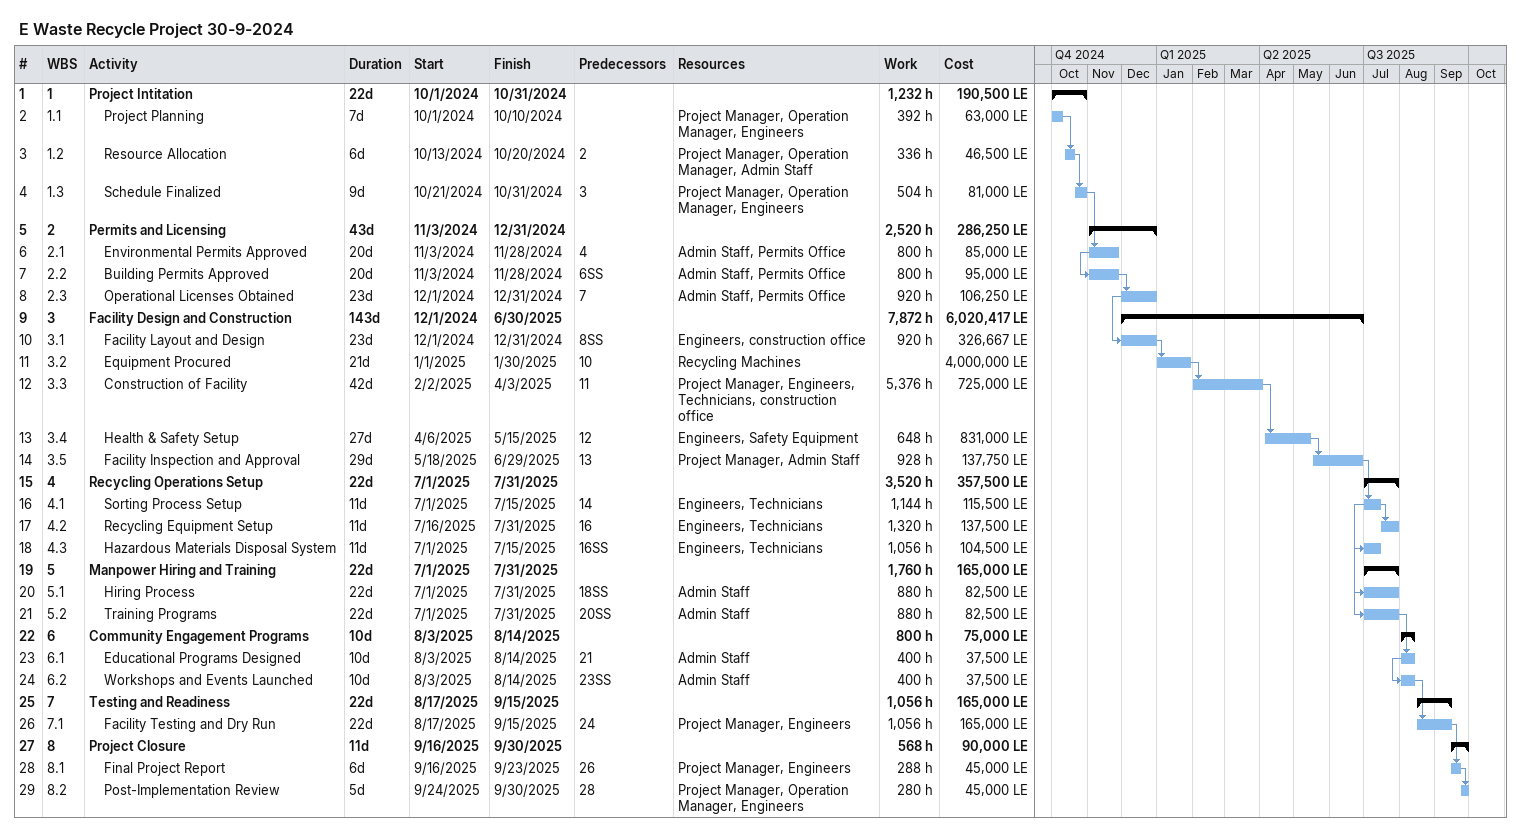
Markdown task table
E Waste Recycle Project 30-9-2024

| ID | WBS | Task | Duration | Start | Finish | Predecessors | Resources | Work (h) | Cost (LE) |
|---|---|---|---|---|---|---|---|---|---|
| 1 | 1 | **Project Intitation** | 22d | 2024-10-01 | 2024-10-31 |  |  | 1232 | 190500 |
| 2 | 1.1 | Project Planning | 7d | 2024-10-01 | 2024-10-10 |  | Project Manager, Operation Manager, Engineers | 392 | 63000 |
| 3 | 1.2 | Resource Allocation | 6d | 2024-10-13 | 2024-10-20 | 2 | Project Manager, Operation Manager, Admin Staff | 336 | 46500 |
| 4 | 1.3 | Schedule Finalized | 9d | 2024-10-21 | 2024-10-31 | 3 | Project Manager, Operation Manager, Engineers | 504 | 81000 |
| 5 | 2 | **Permits and Licensing** | 43d | 2024-11-03 | 2024-12-31 |  |  | 2520 | 286250 |
| 6 | 2.1 | Environmental Permits Approved | 20d | 2024-11-03 | 2024-11-28 | 4 | Admin Staff, Permits Office | 800 | 85000 |
| 7 | 2.2 | Building Permits Approved | 20d | 2024-11-03 | 2024-11-28 | 6SS | Admin Staff, Permits Office | 800 | 95000 |
| 8 | 2.3 | Operational Licenses Obtained | 23d | 2024-12-01 | 2024-12-31 | 7 | Admin Staff, Permits Office | 920 | 106250 |
| 9 | 3 | **Facility Design and Construction** | 143d | 2024-12-01 | 2025-06-30 |  |  | 7872 | 6020417 |
| 10 | 3.1 | Facility Layout and Design | 23d | 2024-12-01 | 2024-12-31 | 8SS | Engineers, construction office | 920 | 326667 |
| 11 | 3.2 | Equipment Procured | 21d | 2025-01-01 | 2025-01-30 | 10 | Recycling Machines |  | 4000000 |
| 12 | 3.3 | Construction of Facility | 42d | 2025-02-02 | 2025-04-03 | 11 | Project Manager, Engineers, Technicians, construction office | 5376 | 725000 |
| 13 | 3.4 | Health & Safety Setup | 27d | 2025-04-06 | 2025-05-15 | 12 | Engineers, Safety Equipment | 648 | 831000 |
| 14 | 3.5 | Facility Inspection and Approval | 29d | 2025-05-18 | 2025-06-29 | 13 | Project Manager, Admin Staff | 928 | 137750 |
| 15 | 4 | **Recycling Operations Setup** | 22d | 2025-07-01 | 2025-07-31 |  |  | 3520 | 357500 |
| 16 | 4.1 | Sorting Process Setup | 11d | 2025-07-01 | 2025-07-15 | 14 | Engineers, Technicians | 1144 | 115500 |
| 17 | 4.2 | Recycling Equipment Setup | 11d | 2025-07-16 | 2025-07-31 | 16 | Engineers, Technicians | 1320 | 137500 |
| 18 | 4.3 | Hazardous Materials Disposal System | 11d | 2025-07-01 | 2025-07-15 | 16SS | Engineers, Technicians | 1056 | 104500 |
| 19 | 5 | **Manpower Hiring and Training** | 22d | 2025-07-01 | 2025-07-31 |  |  | 1760 | 165000 |
| 20 | 5.1 | Hiring Process | 22d | 2025-07-01 | 2025-07-31 | 18SS | Admin Staff | 880 | 82500 |
| 21 | 5.2 | Training Programs | 22d | 2025-07-01 | 2025-07-31 | 20SS | Admin Staff | 880 | 82500 |
| 22 | 6 | **Community Engagement Programs** | 10d | 2025-08-03 | 2025-08-14 |  |  | 800 | 75000 |
| 23 | 6.1 | Educational Programs Designed | 10d | 2025-08-03 | 2025-08-14 | 21 | Admin Staff | 400 | 37500 |
| 24 | 6.2 | Workshops and Events Launched | 10d | 2025-08-03 | 2025-08-14 | 23SS | Admin Staff | 400 | 37500 |
| 25 | 7 | **Testing and Readiness** | 22d | 2025-08-17 | 2025-09-15 |  |  | 1056 | 165000 |
| 26 | 7.1 | Facility Testing and Dry Run | 22d | 2025-08-17 | 2025-09-15 | 24 | Project Manager, Engineers | 1056 | 165000 |
| 27 | 8 | **Project Closure** | 11d | 2025-09-16 | 2025-09-30 |  |  | 568 | 90000 |
| 28 | 8.1 | Final Project Report | 6d | 2025-09-16 | 2025-09-23 | 26 | Project Manager, Engineers | 288 | 45000 |
| 29 | 8.2 | Post-Implementation Review | 5d | 2025-09-24 | 2025-09-30 | 28 | Project Manager, Operation Manager, Engineers | 280 | 45000 |
